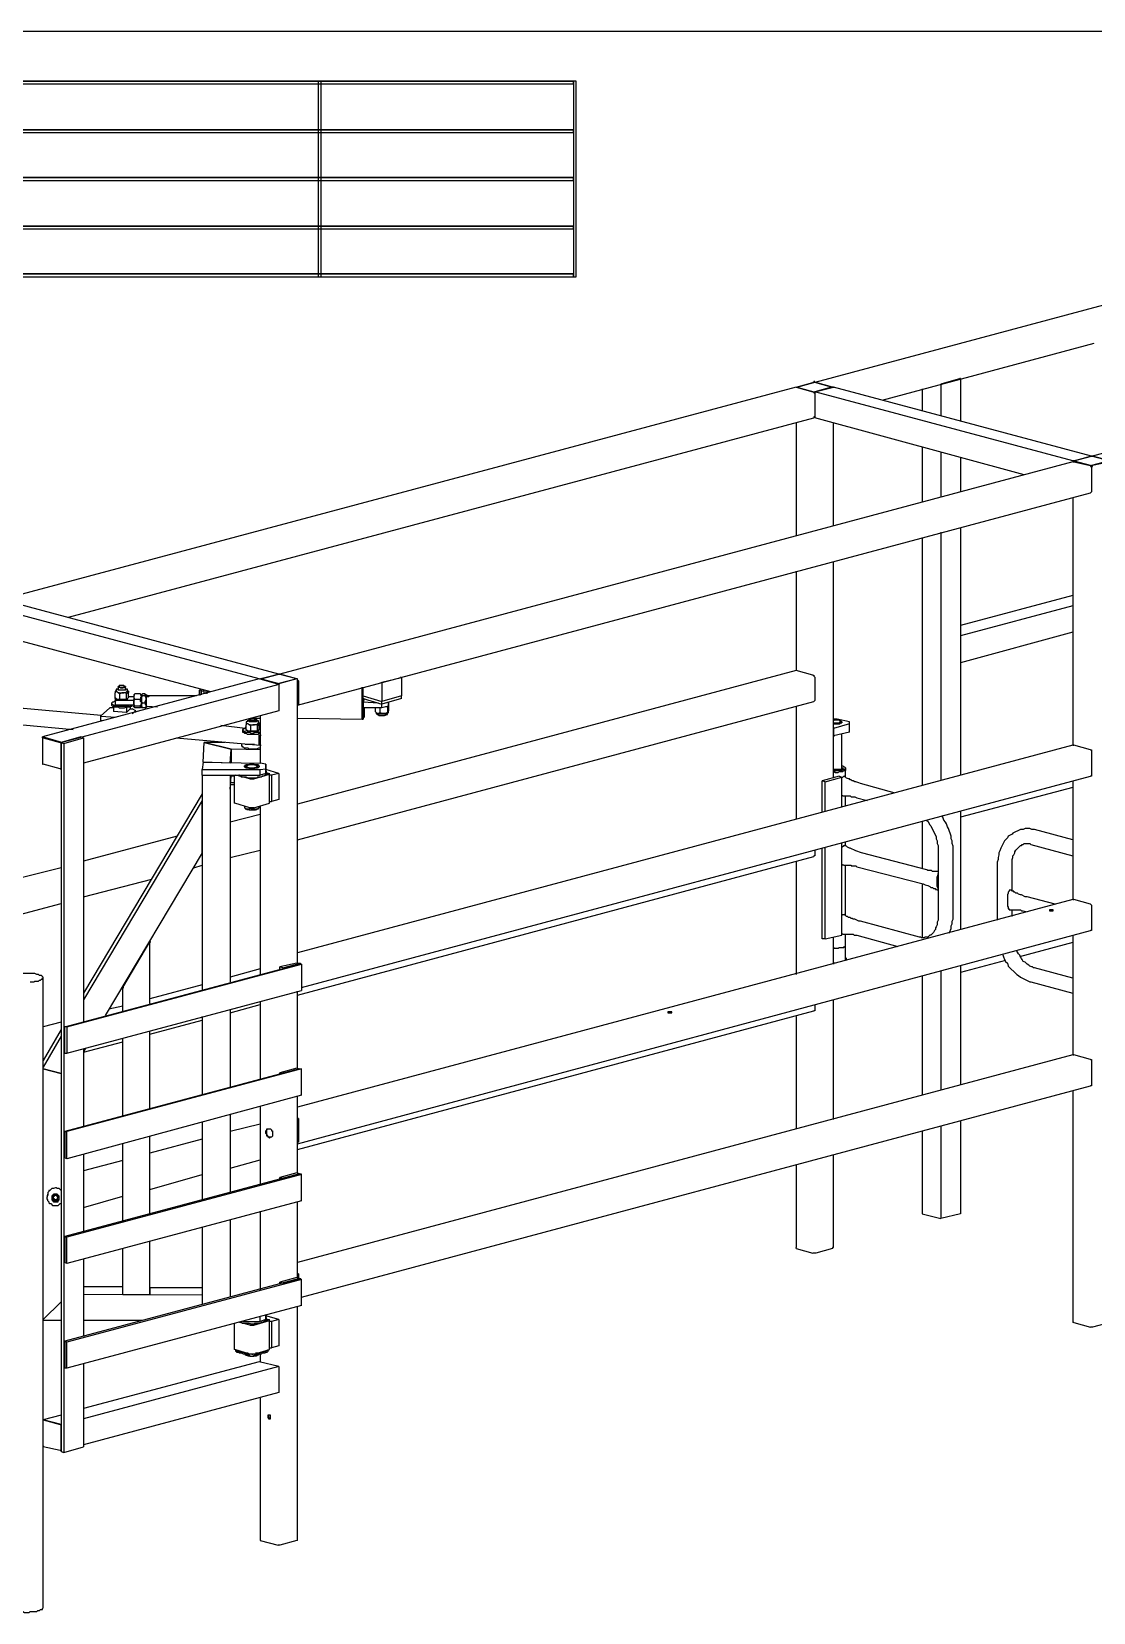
# Model space of a CAD drawing. Extents: x 41 to 1544, y 35 to 1189.
# Drawn here: x 959.2 to 1231.7, y 783.1 to 1188.7 of the extents above; entities that cross this region are included whole.
import ezdxf

# ---------------------------------------------------------------- set-up
doc = ezdxf.new("R2010")
doc.units = 0
doc.layers.add('2345-64C-02_Sort_layout', color=7, linetype='CONTINUOUS')

msp = doc.modelspace()

# ---------------------------------------------------------------- linework, layer by layer
at = {"layer": '2345-64C-02_Sort_layout', "color": 7}
for points in [[(1543.6801, 1188.72), (40.56, 1188.72)], [(807.12, 1175.28), (1098.24, 1175.28), (1098.24, 1176), (807.12, 1176), (807.12, 1175.28), (807.12, 1175.28)], [(807.12, 1162.8), (1098.24, 1162.8), (1098.24, 1163.52), (807.12, 1163.52), (807.12, 1162.8), (807.12, 1162.8)], [(807.12, 1150.5601), (1098.24, 1150.5601), (1098.24, 1151.2801), (807.12, 1151.2801), (807.12, 1150.5601), (807.12, 1150.5601)], [(1321.4399, 1141.92), (1160.16, 1098.72)], [(807.12, 1138.08), (1098.24, 1138.08), (1098.24, 1138.8), (807.12, 1138.8), (807.12, 1138.08), (807.12, 1138.08)], [(807.12, 1125.84), (1098.24, 1125.84), (1098.24, 1126.56), (807.12, 1126.56), (807.12, 1125.84), (807.12, 1125.84)], [(1231.2, 1079.76), (1352.88, 1112.4)], [(1177.4399, 1094.16), (1231.92, 1108.8)], [(1197.6, 1099.6801), (1192.5601, 1098.24)], [(1197.6, 1099.6801), (1197.36, 1099.6801)], [(1197.6, 1099.6801), (1197.6, 1088.88)], [(1155.36, 1097.52), (951.6, 1043.04)], [(1155.36, 1097.52), (1159.6801, 1098.72)], [(1155.36, 1097.52), (1155.6, 1097.52)], [(1159.6801, 1096.3199), (1155.36, 1097.52)], [(1155.36, 1097.52), (1159.6801, 1096.3199)], [(1155.6, 1097.52), (1159.92, 1098.72)], [(1155.6, 1097.52), (1159.92, 1096.3199), (1160.16, 1096.3199)], [(1160.4, 1098.72), (1160.16, 1098.72), (1160.16, 1098.96), (1159.9199, 1098.96), (1159.9199, 1098.72), (1159.6799, 1098.72)], [(1159.6801, 1096.3199), (1159.9199, 1096.3199), (1159.9199, 1096.08), (1160.16, 1096.08), (1160.16, 1095.84), (1160.16, 1089.84)], [(1159.6801, 1096.3199), (1160.4, 1096.3199)], [(1160.16, 1098.72), (1159.9199, 1098.72)], [(1164.48, 1097.52), (1164.72, 1097.52), (1164.48, 1097.52), (1160.16, 1098.72)], [(1164.48, 1097.52), (1160.16, 1096.3199)], [(1160.16, 1096.3199), (1164.96, 1097.52)], [(1226.4, 1078.5601), (1160.16, 1096.3199), (1160.16, 1089.6)], [(1164.72, 1097.52), (1160.4, 1098.72)], [(1164.72, 1097.52), (1160.4, 1098.72)], [(1164.72, 1097.52), (1164.96, 1097.52), (1164.72, 1097.52), (1160.4, 1096.3199)], [(1164.96, 1097.52), (1165.2, 1097.52)], [(1231.2, 1079.76), (1164.96, 1097.52)], [(1187.76, 1097.04), (1187.76, 1091.52)], [(1192.5601, 1098.24), (1192.5601, 1090.08)], [(1192.5601, 1098.24), (1192.8, 1098.24)], [(968.64, 1038.48), (1159.92, 1089.6)], [(1155.36, 1088.4), (1155.36, 1059.36)], [(1160.16, 1089.84), (1159.9199, 1089.84), (1159.9199, 1089.6)], [(1213.92, 1074.96), (1160.16, 1089.6)], [(1164.96, 1062), (1164.96, 1088.16)], [(1187.76, 1082.16), (1187.76, 1068)], [(1192.5601, 1080.72), (1192.5601, 1069.4399)], [(1197.6, 1079.52), (1197.6, 1070.64)], [(1226.4, 1078.5601), (1231.2, 1079.76), (1231.4399, 1079.76)], [(1226.64, 1078.5601), (1231.2, 1079.76)], [(1226.64, 1078.5601), (1230.96, 1079.76)], [(1231.4399, 1079.76), (1230.96, 1079.76)], [(1235.76, 1078.5601), (1231.2, 1079.76)], [(1231.2, 1079.76), (1231.4399, 1079.76)], [(1236.24, 1078.5601), (1231.2, 1079.76)], [(1236, 1078.5601), (1231.4399, 1079.76)], [(1226.4, 1078.3199), (1022.88, 1023.84)], [(1226.4, 1078.5601), (1226.4, 1078.3199)], [(1226.64, 1078.5601), (1226.4, 1078.5599), (1226.64, 1078.3199)], [(1226.4, 1078.5601), (1226.4, 1078.3199)], [(1226.4, 1078.3199), (1226.64, 1078.3199)], [(1226.64, 1078.5601), (1226.64, 1078.5599)], [(1226.64, 1078.5601), (1231.2, 1077.36)], [(1230.96, 1077.36), (1226.64, 1078.3199)], [(1226.64, 1078.3199), (1230.96, 1077.36)], [(1230.96, 1077.36), (1230.96, 1077.12), (1231.2, 1077.12), (1231.2, 1076.88), (1231.2, 1070.88)], [(1230.96, 1077.36), (1230.96, 1077.12), (1231.4399, 1077.12), (1231.4399, 1077.36)], [(1235.76, 1078.5601), (1231.2, 1077.36)], [(1236, 1078.3199), (1231.4399, 1077.36)], [(1231.2, 1070.88), (1231.2, 1070.64), (1230.96, 1070.4)], [(1027.4399, 1015.92), (1230.96, 1070.4)], [(1226.4, 1069.2), (1226.4, 1005.6)], [(1187.76, 1058.88), (1187.76, 995.28)], [(1192.5601, 1060.3199), (1192.5601, 996.72)], [(1197.6, 1061.52), (1197.6, 997.92)], [(1164.96, 997.2), (1164.96, 1052.64)], [(1155.36, 1050.24), (1155.36, 1024.8)], [(1226.4, 1044), (1197.6, 1036.3199)], [(1017.6, 1022.64), (951.36, 1040.4), (951.36, 1033.6801)], [(1022.64, 1023.84), (956.4, 1041.6)], [(1226.4, 1041.36), (1197.6, 1033.6801), (1197.6, 1026.72)], [(1226.4, 1034.64), (1197.6, 1026.72)], [(1005.12, 1019.28), (951.36, 1033.6801)], [(1017.6, 1022.64), (961.92, 1007.76)], [(1017.6, 1022.64), (1022.64, 1023.84), (1022.88, 1023.84)], [(1022.64, 1021.2), (1017.6, 1022.64)], [(1017.84, 1022.64), (1017.84, 1022.64), (1022.4, 1023.84)], [(1017.84, 1022.64), (1018.08, 1022.64)], [(1017.84, 1022.64), (1022.4, 1021.44)], [(1018.08, 1022.64), (1022.64, 1023.84)], [(1018.08, 1022.64), (1018.08, 1022.64), (1022.64, 1021.44), (1022.64, 1021.44)], [(1022.88, 1023.84), (1022.4, 1023.84)], [(1022.64, 1023.84), (1022.64, 1023.84)], [(1027.2, 1022.64), (1027.2, 1022.64), (1022.64, 1023.84)], [(1027.2, 1022.64), (1022.64, 1021.44)], [(1027.2, 1022.64), (1022.88, 1023.84)], [(1027.2, 1022.64), (1022.88, 1023.84)], [(1027.2, 1022.64), (1027.4399, 1022.64), (1027.2, 1022.64), (1022.88, 1021.44)], [(1155.36, 1024.8), (1027.4399, 990.48)], [(1027.4399, 949.68), (1027.4399, 1022.64)], [(1027.6801, 1022.16), (1027.4399, 1022.4), (1027.4399, 1022.64)], [(1027.6801, 1022.16), (1027.6801, 1016.16)], [(1054.08, 1022.88), (1049.04, 1021.68)], [(1054.08, 1022.88), (1053.84, 1023.12)], [(1054.08, 1022.88), (1054.08, 1018.32)], [(1159.6801, 1023.6), (1155.36, 1024.8)], [(1155.36, 1024.8), (1155.36, 1024.7999)], [(1159.6801, 1023.6), (1159.9199, 1023.6), (1159.9199, 1023.36), (1160.16, 1023.12), (1160.16, 1017.12)], [(1022.64, 1021.2), (966.96, 1006.32), (961.92, 1007.76)], [(1022.64, 1021.2), (1022.64, 1014.48), (972.48, 1001.04)], [(981.36, 1020.24), (981.36, 1020), (980.88, 1020), (980.88, 1019.52), (980.64, 1019.52)], [(981.12, 1019.28), (980.88, 1019.28), (980.64, 1019.52)], [(980.64, 1019.52), (980.64, 1019.28), (980.64, 1019.04)], [(981.12, 1019.28), (981.12, 1019.28), (980.88, 1019.28), (980.64, 1019.28), (980.64, 1019.04)], [(981.84, 1017.36), (981.6, 1017.36), (981.36, 1017.36), (981.12, 1017.36), (980.88, 1017.6), (980.64, 1017.6), (980.64, 1017.84), (980.64, 1019.04)], [(981.12, 1019.28), (981.36, 1019.04), (982.8, 1019.04)], [(981.84, 1018.8), (981.6, 1019.04), (981.36, 1019.04), (981.12, 1019.28)], [(982.56, 1020.96), (981.6, 1020.96), (981.6, 1020.72), (981.36, 1020.72), (981.6, 1020.48), (983.04, 1020.48), (983.28, 1020.72), (983.04, 1020.72), (982.8, 1020.96), (982.8, 1020.96), (982.56, 1020.96)], [(981.6, 1020.72), (981.36, 1020.72)], [(981.36, 1020.72), (981.36, 1020)], [(983.28, 1020.72), (983.28, 1020.48), (982.8, 1020.48), (982.56, 1020.24), (982.08, 1020.24), (981.84, 1020.48), (981.36, 1020.48), (981.36, 1020.72)], [(983.28, 1020), (983.28, 1019.7599), (981.36, 1019.7599), (981.36, 1020)], [(982.8, 1019.04), (982.32, 1019.04), (981.84, 1018.8)], [(983.52, 1017.6), (983.28, 1017.36), (982.8, 1017.36), (982.32, 1017.36), (981.84, 1017.36), (981.84, 1018.8)], [(983.76, 1019.28), (983.52, 1019.28), (983.28, 1019.04), (982.8, 1019.04)], [(983.52, 1018.8), (983.28, 1019.04), (982.8, 1019.04)], [(983.28, 1020.72), (983.04, 1020.72)], [(983.28, 1020), (983.28, 1020.72)], [(983.76, 1019.52), (983.7599, 1020), (983.28, 1020), (983.28, 1020.24)], [(983.52, 1018.8), (983.7599, 1019.04), (983.7599, 1019.28)], [(983.52, 1017.6), (983.52, 1018.8)], [(984, 1019.52), (984, 1019.52), (983.7599, 1019.52), (983.7599, 1019.28)], [(984, 1019.28), (983.76, 1019.52)], [(983.76, 1019.28), (984, 1019.52), (984, 1019.28)], [(983.76, 1017.6), (984, 1017.84), (984, 1018.08)], [(984, 1018.08), (984, 1019.28)], [(984, 1019.28), (984.24, 1019.28)], [(984, 1018.08), (985.44, 1018.08)], [(985.68, 1018.8), (985.44, 1018.56), (985.44, 1018.08)], [(985.68, 1018.8), (985.44, 1018.56), (985.44, 1018.08)], [(985.44, 1018.56), (985.68, 1018.56)], [(985.44, 1018.08), (985.44, 1017.84), (985.68, 1017.36)], [(985.44, 1018.08), (985.44, 1016.64)], [(987.12, 1018.8), (987.12, 1018.56), (987.36, 1018.08), (987.12, 1017.84), (987.12, 1017.36), (985.68, 1017.36)], [(987.12, 1018.8), (985.68, 1018.8)], [(987.12, 1018.8), (987.12, 1018.56), (987.36, 1018.56)], [(987.36, 1018.56), (987.6, 1018.8)], [(987.36, 1018.56), (987.6, 1018.56)], [(987.36, 1018.56), (987.6, 1018.56)], [(987.36, 1018.08), (987.36, 1018.32), (987.36, 1018.56)], [(987.6, 1018.32), (987.36, 1018.32), (987.36, 1018.56), (987.36, 1017.36)], [(987.36, 1017.36), (987.36, 1017.84), (987.6, 1018.32)], [(987.36, 1015.44), (987.36, 1016.64), (987.36, 1018.08)], [(988.32, 1018.8), (987.6, 1018.8)], [(988.32, 1018.32), (987.6, 1018.32)], [(988.56, 1018.56), (988.32, 1018.56), (988.32, 1018.8)], [(988.32, 1018.32), (988.56, 1018.32), (988.56, 1018.56)], [(988.56, 1017.36), (988.56, 1017.84), (988.32, 1018.32)], [(988.56, 1018.56), (988.8, 1018.56)], [(988.56, 1017.36), (988.56, 1018.56)], [(988.8, 1018.32), (988.56, 1018.32)], [(988.8, 1018.32), (988.8, 1018.08), (989.28, 1018.08), (989.28, 1018.32), (989.52, 1018.32), (988.8, 1018.32), (988.8, 1018.08), (988.56, 1018.08), (988.56, 1015.68), (988.8, 1015.68)], [(1001.52, 1018.32), (988.8, 1018.32)], [(1002.72, 1019.76), (1002.24, 1019.76)], [(1002.24, 1018.56), (1002.24, 1019.7599)], [(1002.24, 1018.56), (1002.48, 1018.56)], [(1002.72, 1018.56), (1002.72, 1019.7599), (1002.72, 1019.52)], [(1003.44, 1019.52), (1002.72, 1019.52)], [(1002.72, 1019.52), (1002.72, 1018.8)], [(1002.72, 1018.8), (1002.96, 1018.8)], [(1002.72, 1018.8), (1002.72, 1018.56)], [(1003.44, 1018.8), (1003.44, 1019.7599)], [(1003.92, 1019.52), (1003.92, 1018.8)], [(1004.16, 1019.04), (1004.4, 1019.04), (1004.4, 1019.28), (1004.4, 1019.52)], [(1022.4, 1021.44), (1022.88, 1021.44)], [(1044, 1012.32), (1044, 1020.24), (1044, 1020.48), (1044, 1020.48)], [(1044, 1012.32), (1044, 1020.24), (1044, 1020.48), (1044, 1020.48)], [(1044.48, 1015.2), (1044.48, 1012.8), (1044.24, 1012.56), (1044.24, 1012.32), (1044.24, 1015.68), (1044.24, 1015.92), (1044.24, 1020.48)], [(1044.24, 1018.32), (1049.04, 1016.88)], [(1044.24, 1017.6), (1044.24, 1018.32)], [(1044.24, 1018.32), (1049.04, 1016.88)], [(1048.8, 1021.68), (1049.04, 1021.68)], [(1049.04, 1021.68), (1049.04, 1016.88)], [(1054.08, 1018.32), (1049.04, 1016.88)], [(1054.08, 1018.32), (1049.04, 1016.88)], [(1054.08, 1017.6), (1054.08, 1018.32)], [(977.04, 1013.28), (936.96, 1016.88)], [(976.8, 1013.04), (979.2, 1015.2)], [(980.16, 1015.2), (979.2, 1015.2)], [(980.64, 1016.88), (980.4, 1016.88), (980.16, 1016.64), (979.92, 1016.64), (979.68, 1016.4), (979.68, 1016.16), (979.92, 1016.16), (980.16, 1015.92), (980.4, 1015.92)], [(979.68, 1016.4), (979.68, 1015.92)], [(979.68, 1015.92), (979.92, 1015.68), (980.16, 1015.68), (980.16, 1015.44), (980.4, 1015.44)], [(980.16, 1015.68), (980.16, 1014.24)], [(983.52, 1014), (980.16, 1014.24)], [(980.4, 1015.44), (981.36, 1015.44), (981.6, 1015.2), (983.04, 1015.2), (983.52, 1015.44), (984.24, 1015.44), (984.48, 1015.68), (984.96, 1015.68), (984.96, 1015.92)], [(980.4, 1015.92), (980.64, 1015.68), (984, 1015.68), (984.24, 1015.92)], [(980.64, 1017.84), (980.88, 1017.6)], [(980.64, 1017.84), (980.64, 1017.36)], [(980.64, 1017.36), (980.64, 1015.92)], [(980.64, 1017.36), (980.64, 1017.12), (980.88, 1017.12)], [(980.88, 1015.92), (980.64, 1015.92)], [(980.88, 1017.6), (980.88, 1017.36), (981.12, 1017.36)], [(985.44, 1017.12), (980.88, 1017.12)], [(985.44, 1015.92), (980.88, 1015.92)], [(981.12, 1017.36), (982.8, 1017.36)], [(982.8, 1017.36), (983.7599, 1017.36), (983.7599, 1017.6)], [(983.52, 1017.6), (983.7599, 1017.6)], [(983.52, 1015.44), (983.52, 1014)], [(983.52, 1014), (984.48, 1014.96)], [(984.48, 1015.68), (984.48, 1014.96)], [(984.48, 1014.96), (984.96, 1014.96)], [(985.92, 1014.48), (984.96, 1014.96)], [(984.96, 1013.76), (985.92, 1014.48)], [(985.44, 1017.12), (985.44, 1017.36)], [(985.44, 1016.64), (985.44, 1016.64), (985.44, 1016.88), (985.44, 1017.12), (985.68, 1017.36)], [(985.44, 1015.92), (985.44, 1017.12)], [(987.12, 1015.68), (985.68, 1015.68), (985.44, 1015.92), (985.44, 1016.16), (985.44, 1016.64)], [(985.44, 1016.64), (985.44, 1015.44)], [(985.44, 1015.92), (985.68, 1015.92)], [(985.44, 1015.44), (985.44, 1015.68), (985.68, 1015.68)], [(985.44, 1015.44), (985.68, 1015.44)], [(987.12, 1015.2), (985.68, 1015.2), (985.44, 1015.44)], [(985.92, 1014), (985.92, 1014.48)], [(987.36, 1016.64), (987.36, 1016.64), (987.12, 1016.88), (987.12, 1017.12), (987.12, 1017.36)], [(987.12, 1015.68), (987.12, 1015.92), (987.36, 1016.16), (987.36, 1016.64)], [(987.36, 1015.44), (987.12, 1015.68)], [(987.12, 1015.2), (987.12, 1015.44), (987.36, 1015.44)], [(988.32, 1016.4), (987.6, 1016.4), (987.36, 1016.88), (987.36, 1017.36)], [(987.36, 1017.36), (987.36, 1015.92)], [(987.6, 1016.4), (987.36, 1016.16), (987.36, 1015.92)], [(987.36, 1015.92), (987.36, 1015.44), (987.6, 1015.2)], [(987.6, 1015.2), (987.36, 1015.2), (987.36, 1015.44), (987.36, 1015.92)], [(987.36, 1015.44), (987.6, 1015.44)], [(987.36, 1015.44), (987.6, 1015.44)], [(988.56, 1015.92), (988.56, 1015.44), (988.32, 1015.2), (987.6, 1015.2)], [(988.32, 1016.4), (988.32, 1016.88), (988.56, 1017.36)], [(988.32, 1016.4), (988.32, 1016.16), (988.56, 1015.92)], [(988.32, 1015.2), (988.56, 1015.2), (988.56, 1015.44)], [(988.56, 1015.92), (988.56, 1017.36)], [(988.56, 1015.68), (988.56, 1015.44), (988.56, 1015.92)], [(988.56, 1015.68), (988.8, 1015.68)], [(988.56, 1015.44), (988.8, 1015.44)], [(988.8, 1015.68), (991.44, 1015.44)], [(1027.4399, 981.36), (1159.92, 1016.88)], [(1027.4399, 1015.92), (1027.4399, 1016.16), (1027.6799, 1016.16)], [(1044.24, 1017.6), (1049.04, 1016.16)], [(1044.48, 1017.6), (1044.24, 1016.64), (1044.24, 1015.2)], [(1048.08, 1016.4), (1044.24, 1016.64)], [(1049.04, 1015.2), (1044.24, 1015.2)], [(1047.36, 1015.2), (1047.36, 1014.24)], [(1047.36, 1014.24), (1047.6, 1014)], [(1048.08, 1013.76), (1047.84, 1013.7599), (1047.6, 1014), (1047.36, 1014.24)], [(1047.6, 1014), (1047.6, 1013.7599), (1047.84, 1013.52), (1048.08, 1013.52), (1048.3199, 1013.28), (1049.76, 1013.28), (1050, 1013.52), (1050.48, 1013.52), (1050.48, 1013.7599), (1050.72, 1014), (1050.72, 1014.24)], [(1047.6, 1014), (1047.84, 1013.7599), (1048.08, 1013.7599), (1049.52, 1013.7599)], [(1048.5601, 1014), (1048.3199, 1013.7599), (1048.08, 1013.7599)], [(1049.52, 1013.76), (1049.0399, 1013.7599), (1048.5599, 1014)], [(1048.5601, 1015.2), (1048.5601, 1014)], [(1054.08, 1017.6), (1049.04, 1016.16), (1049.04, 1016.88)], [(1050.72, 1016.64), (1050.72, 1015.68), (1049.04, 1015.2), (1049.04, 1016.16)], [(1050.48, 1015.44), (1050.48, 1014), (1050, 1013.7599), (1049.52, 1013.7599)], [(1049.52, 1013.76), (1050.24, 1013.7599), (1050.48, 1014)], [(1050.48, 1015.44), (1050, 1015.44)], [(1050.48, 1015.44), (1050.72, 1015.44)], [(1050.48, 1014), (1050.72, 1014.24), (1050.72, 1014.48)], [(1050.72, 1016.16), (1050.72, 1016.64)], [(1050.72, 1015.68), (1050.72, 1016.16)], [(1050.72, 1015.92), (1050.96, 1015.92)], [(1050.72, 1015.92), (1050.72, 1014.48)], [(1050.72, 1015.92), (1050.96, 1015.92)], [(1155.36, 1015.68), (1155.36, 986.64)], [(1160.16, 1017.12), (1159.9199, 1016.88)], [(930.96, 1013.28), (969.84, 1009.68)], [(976.8, 1013.04), (976.8, 1011.84)], [(976.8, 1013.04), (980.88, 1012.8)], [(977.28, 1011.84), (976.8, 1011.84)], [(1014, 1009.92), (1007.76, 1010.64)], [(1014.24, 1010.16), (1014, 1010.16), (1014, 1009.92), (1013.52, 1009.92), (1013.52, 1009.68), (1013.28, 1009.68), (1013.28, 1009.44), (1013.52, 1009.44), (1013.52, 1009.2), (1013.7599, 1009.2), (1014, 1008.96)], [(1014.96, 1012.08), (1014.72, 1011.84), (1014.48, 1011.84), (1014.48, 1011.6), (1014.24, 1011.6), (1014.24, 1011.36)], [(1014.72, 1011.12), (1014.48, 1011.12), (1014.24, 1011.36)], [(1014.24, 1011.36), (1014.24, 1010.88)], [(1014.72, 1011.12), (1014.48, 1011.12), (1014.24, 1011.12), (1014.24, 1010.88)], [(1015.44, 1009.2), (1015.2, 1009.2), (1014.96, 1009.2), (1014.72, 1009.2), (1014.72, 1009.2), (1014.48, 1009.44), (1014.24, 1009.44), (1014.24, 1009.68), (1014.24, 1010.88)], [(1014.72, 1011.12), (1014.96, 1010.88), (1016.4, 1010.88)], [(1015.44, 1010.64), (1015.2, 1010.88), (1014.96, 1010.88), (1014.72, 1011.12)], [(1015.2, 1012.32), (1014.96, 1012.32)], [(1014.96, 1012.08), (1015.44, 1012.08), (1015.68, 1011.84), (1016.16, 1011.84), (1016.4, 1012.08), (1016.88, 1012.08), (1016.88, 1012.32), (1015.2, 1012.32), (1015.2, 1012.32), (1014.96, 1012.32), (1014.96, 1012.08), (1014.96, 1012.08), (1014.96, 1012.32)], [(1016.88, 1012.32), (1016.88, 1011.84), (1014.96, 1011.84), (1014.96, 1012.08)], [(1014.96, 1012.08), (1014.96, 1011.84)], [(1016.88, 1011.84), (1016.88, 1011.6), (1014.96, 1011.6), (1014.96, 1011.84)], [(1015.44, 1012.56), (1017.84, 1012.56)], [(1016.4, 1010.88), (1015.92, 1010.88), (1015.44, 1010.64)], [(1017.12, 1009.44), (1016.88, 1009.2), (1016.4, 1009.2), (1015.92, 1009.2), (1015.44, 1009.2), (1015.44, 1010.64)], [(1017.36, 1011.12), (1017.12, 1011.12), (1016.88, 1010.88), (1016.4, 1010.88)], [(1017.12, 1010.64), (1016.88, 1010.88), (1016.4, 1010.88)], [(1016.88, 1012.32), (1016.64, 1012.32)], [(1016.88, 1011.84), (1016.88, 1012.08)], [(1017.36, 1011.36), (1017.36, 1011.84), (1017.12, 1011.84), (1016.88, 1012.08)], [(1017.12, 1010.64), (1017.36, 1010.88), (1017.36, 1011.12)], [(1017.12, 1009.44), (1017.12, 1010.64)], [(1017.6, 1011.12), (1017.36, 1011.36)], [(1017.6, 1011.36), (1017.36, 1011.36), (1017.36, 1011.12)], [(1017.36, 1011.12), (1017.6, 1011.36), (1017.6, 1011.12)], [(1017.6, 1011.12), (1017.6, 1011.36)], [(1017.6, 1009.92), (1017.6, 1011.12)], [(1017.84, 1009.92), (1017.6, 1010.16)], [(1017.84, 1013.28), (1017.84, 1001.04)], [(1027.4399, 1012.56), (1044, 1012.32)], [(1044, 1012.32), (1044.24, 1012.32)], [(1049.76, 1013.28), (1048.3199, 1013.28)], [(1050, 1013.52), (1050, 1013.28), (1049.76, 1013.28)], [(1165.92, 1012.32), (1164.96, 1012.32)], [(1166.64, 1011.36), (1166.64, 1011.6), (1166.88, 1011.6), (1166.88, 1011.84), (1166.64, 1011.84), (1166.4, 1012.08), (1165.2, 1012.08), (1164.96, 1011.84)], [(1164.96, 1011.12), (1166.64, 1011.12), (1166.88, 1011.36), (1167.12, 1011.36), (1167.12, 1011.6), (1166.88, 1011.84)], [(1164.96, 1011.36), (1166.64, 1011.36), (1166.64, 1011.12), (1164.96, 1011.12), (1164.96, 1011.36)], [(1169.04, 1011.12), (1164.96, 1009.92)], [(1164.96, 1010.16), (1164.96, 1009.92)], [(1169.04, 1011.6), (1165.92, 1012.32)], [(1167.12, 1011.6), (1167.12, 1011.36), (1166.64, 1011.36)], [(1167.12, 1011.6), (1166.88, 1011.84)], [(1167.12, 1011.36), (1167.12, 1011.6)], [(1169.04, 1011.12), (1169.04, 1011.6)], [(1169.04, 1008.96), (1169.04, 1011.12)], [(961.92, 1007.52), (961.92, 1007.76)], [(962.16, 1007.52), (961.92, 1007.52)], [(962.16, 1007.52), (961.92, 1007.52), (961.92, 1007.28)], [(961.92, 1007.28), (961.92, 1001.28)], [(962.16, 1007.52), (966.48, 1006.32)], [(962.16, 1007.52), (966.72, 1006.32)], [(962.16, 1007.52), (962.16, 1007.52)], [(966.72, 1006.08), (966.72, 1006.32), (966.48, 1006.32)], [(971.76, 1007.76), (966.72, 1006.32)], [(966.72, 1006.32), (966.72, 824.4)], [(966.72, 1006.32), (967.44, 1006.08)], [(966.72, 999.84), (966.72, 1006.08)], [(967.44, 1006.08), (972.48, 1007.52), (972.48, 934.8)], [(967.44, 1006.08), (967.44, 824.16)], [(972.48, 1007.52), (971.76, 1007.76)], [(996.24, 1007.52), (1017.84, 1005.6)], [(1003.2, 1001.28), (1003.44, 1006.32), (1010.4, 1004.64)], [(1008.72, 1006.32), (1003.44, 1006.32)], [(1017.84, 1004.4), (1010.4, 1004.64), (1003.44, 1006.32)], [(1013.04, 1006.08), (1013.04, 1005.36)], [(1013.28, 1009.44), (1013.28, 1009.2)], [(1013.28, 1009.2), (1013.28, 1008.96), (1013.52, 1008.96), (1013.7599, 1008.72), (1014, 1008.72)], [(1014, 1008.96), (1015.2, 1008.96), (1015.44, 1008.72), (1016.16, 1008.72), (1016.4, 1008.96), (1017.84, 1008.96)], [(1014, 1008.72), (1014.24, 1008.72), (1014.48, 1008.48), (1017.36, 1008.48), (1017.6, 1008.72), (1017.84, 1008.72)], [(1014.24, 1009.68), (1014.48, 1009.44)], [(1014.48, 1009.44), (1014.48, 1009.2), (1014.72, 1009.2)], [(1014.72, 1009.2), (1016.4, 1009.2)], [(1016.4, 1009.2), (1017.36, 1009.2), (1017.36, 1009.44)], [(1017.12, 1009.44), (1017.36, 1009.44)], [(1017.36, 1009.44), (1017.6, 1009.68), (1017.6, 1009.92)], [(1017.6, 1008), (1017.6, 1008.24), (1017.84, 1008.24)], [(1017.6, 1005.84), (1017.6, 1008)], [(1017.6, 1005.84), (1017.6, 1008)], [(1017.84, 1008.24), (1018.08, 1008.24)], [(1017.84, 1008.24), (1018.08, 1008.24)], [(1164.96, 1009.92), (1164.96, 1008), (1165.2, 1008)], [(1169.04, 1008.96), (1164.96, 1008)], [(1167.12, 999.6), (1167.12, 1008.48)], [(1010.16, 1001.04), (1010.4, 1004.64), (1010.4, 1001.04)], [(1010.4, 1001.04), (1010.4, 1004.64)], [(1014.96, 1004.64), (1014.72, 1004.88), (1013.7599, 1004.88), (1013.52, 1005.12), (1013.28, 1005.12), (1013.28, 1005.36), (1013.04, 1005.36)], [(1014.96, 1005.84), (1014.72, 1005.84), (1014.48, 1005.84), (1014.24, 1005.84), (1014, 1005.84)], [(1016.4, 1005.84), (1015.92, 1005.84), (1015.68, 1005.84), (1015.44, 1005.84), (1014.96, 1005.84)], [(1017.84, 1004.88), (1017.36, 1004.88), (1016.88, 1004.64), (1014.96, 1004.64)], [(1017.84, 1005.6), (1017.6, 1005.6), (1017.6, 1005.84)], [(1017.84, 1005.6), (1018.08, 1005.6)], [(1226.4, 1005.6), (1027.4399, 952.32)], [(1226.4, 1005.6), (1226.64, 1005.6)], [(1230.96, 1004.4), (1226.64, 1005.6)], [(1230.96, 1004.4), (1231.2, 1004.4), (1231.2, 1004.16), (1231.2, 997.92)], [(961.92, 1001.28), (961.92, 1000.8), (962.16, 1000.8)], [(966.48, 999.6), (962.16, 1000.8)], [(966.48, 999.6), (966.72, 999.6), (966.72, 999.84)], [(966.72, 999.6), (966.96, 999.6)], [(966.72, 999.6), (966.96, 999.6)], [(1003.2, 1001.28), (1002.96, 999.36)], [(1002.96, 999.36), (1017.84, 999.36)], [(1002.96, 997.92), (1002.96, 999.36)], [(1002.96, 997.92), (1017.84, 997.92)], [(1002.96, 997.92), (1002.96, 942.96)], [(1002.96, 997.92), (1010.16, 997.92), (1010.16, 944.88)], [(1003.2, 1001.28), (1017.84, 1001.04)], [(1010.16, 1001.04), (1003.2, 1001.28)], [(1010.16, 997.92), (1010.16, 944.88)], [(1010.16, 997.92), (1010.16, 994.32)], [(1010.4, 997.92), (1010.4, 997.68)], [(1011.12, 997.68), (1010.4, 997.68), (1010.4, 997.92)], [(1011.12, 997.92), (1011.12, 990.72)], [(1015.2, 996.96), (1011.6, 997.92)], [(1019.28, 998.16), (1018.8, 997.68), (1018.32, 997.68), (1018.08, 997.44), (1017.12, 997.44), (1016.88, 997.2), (1014.72, 997.2), (1014.24, 997.44), (1013.04, 997.44), (1012.8, 997.68), (1012.56, 997.68), (1012.56, 997.92), (1012.32, 997.92), (1012.32, 997.92)], [(1015.68, 1000.8), (1016.16, 1000.8), (1016.4, 1000.56), (1017.36, 1000.56), (1017.36, 1000.32), (1017.6, 1000.32), (1017.6, 1000.08), (1017.36, 1000.08), (1017.36, 999.84), (1016.4, 999.84), (1016.16, 999.6), (1015.2, 999.6), (1014.96, 999.84), (1014.48, 999.84), (1014.24, 999.84), (1014, 999.84), (1014, 1000.08), (1013.7599, 1000.08), (1013.7599, 1000.32), (1014, 1000.32), (1014, 1000.56), (1014.96, 1000.56), (1015.2, 1000.8), (1015.68, 1000.8)], [(1013.76, 1000.32), (1013.7599, 1000.08), (1014, 1000.08), (1014.24, 999.84), (1015.2, 999.84), (1015.44, 999.6), (1015.68, 999.6), (1015.92, 999.84), (1017.12, 999.84), (1017.36, 1000.08), (1017.6, 1000.08), (1017.6, 1000.32), (1017.36, 1000.32), (1017.36, 1000.56), (1016.88, 1000.56), (1016.88, 1000.56), (1016.4, 1000.56), (1016.16, 1000.8), (1015.2, 1000.8), (1014.96, 1000.56), (1014.24, 1000.56), (1014, 1000.32), (1013.7599, 1000.32)], [(1013.76, 1000.32), (1013.76, 1000.08)], [(1014.24, 1000.32), (1014.24, 1000.08), (1014.48, 1000.08), (1014.72, 999.84), (1016.64, 999.84), (1016.88, 1000.08), (1017.12, 1000.08), (1017.12, 1000.32), (1016.88, 1000.32), (1016.88, 1000.56), (1016.16, 1000.56), (1015.92, 1000.56), (1014.48, 1000.56), (1014.48, 1000.32), (1014.24, 1000.32)], [(1016.16, 996.96), (1020.24, 998.16)], [(1017.6, 1000.08), (1017.6, 1000.32)], [(1019.28, 1000.8), (1017.84, 1001.04)], [(1017.84, 999.36), (1019.28, 999.6)], [(1019.28, 999.6), (1019.28, 998.4), (1017.84, 997.92)], [(1017.84, 997.92), (1017.84, 999.36)], [(1019.04, 997.92), (1019.76, 998.16), (1019.7599, 998.16)], [(1019.28, 1000.8), (1019.28, 999.6)], [(1019.28, 999.36), (1019.28, 1000.8)], [(1022.64, 998.4), (1019.28, 999.36)], [(1019.28, 998.4), (1019.28, 999.36)], [(1019.28, 998.16), (1019.28, 998.88)], [(1019.28, 998.88), (1019.52, 998.88)], [(1019.28, 998.64), (1020.24, 998.4)], [(1019.28, 998.4), (1019.76, 998.16)], [(1020.24, 998.16), (1020.24, 998.4)], [(1020.24, 990.72), (1020.24, 998.16)], [(1020.72, 997.92), (1020.24, 997.92)], [(1022.64, 998.4), (1020.72, 997.92)], [(1022.64, 998.4), (1022.64, 991.68), (1020.72, 991.2)], [(1020.72, 997.92), (1020.72, 991.2)], [(1167.12, 1000.32), (1167.36, 1000.32), (1167.6, 1000.08), (1167.84, 1000.08), (1168.08, 999.84), (1168.08, 999.36), (1167.36, 999.36), (1167.12, 999.12), (1164.96, 999.12)], [(1167.12, 999.84), (1167.36, 999.84), (1167.36, 999.6), (1167.12, 999.6), (1167.12, 999.36), (1164.96, 999.36)], [(1164.96, 998.88), (1165.2, 998.88), (1165.4399, 998.64), (1166.16, 998.64), (1166.4, 998.88), (1167.36, 998.88), (1167.6, 999.12), (1168.08, 999.12), (1168.08, 999.36)], [(1168.08, 999.36), (1168.08, 999.12), (1167.6, 999.12), (1167.36, 998.88), (1166.4, 998.88), (1166.16, 998.64), (1165.4399, 998.64), (1165.2, 998.88), (1164.96, 998.88)], [(1168.08, 999.36), (1168.08, 999.84)], [(1168.08, 997.44), (1168.08, 999.36)], [(1231.2, 997.92), (1231.2, 997.68), (1230.96, 997.68)], [(1010.16, 994.32), (1010.4, 997.68)], [(1010.88, 996), (1010.16, 996)], [(1010.16, 995.52), (1010.88, 995.52)], [(1011.12, 996), (1010.88, 996)], [(1010.88, 995.52), (1011.12, 995.52)], [(1015.68, 997.2), (1014.96, 997.2)], [(1015.2, 996.96), (1016.16, 996.96)], [(1015.68, 997.2), (1015.68, 996.96), (1015.92, 997.2), (1016.64, 997.2)], [(1028.4, 943.44), (1230.96, 997.68)], [(1166.4, 997.68), (1162.08, 996.48)], [(1162.8, 996.24), (1162.08, 996.48)], [(1162.08, 988.32), (1162.08, 996.48)], [(1162.8, 996.24), (1167.12, 997.44)], [(1162.8, 988.56), (1162.8, 996.24)], [(1166.4, 997.68), (1167.12, 997.44)], [(1167.12, 997.44), (1167.36, 997.44), (1167.6, 997.68)], [(1167.12, 989.76), (1167.12, 997.44)], [(1171.92, 995.76), (1171.4399, 996), (1170.72, 996.24), (1170.48, 996.24), (1170, 996.48), (1169.76, 996.48), (1169.52, 996.72), (1169.28, 996.72), (1169.0399, 996.96), (1168.7999, 996.96), (1168.3199, 997.2), (1168.08, 997.44), (1167.6, 997.68)], [(1180.8, 993.36), (1171.92, 995.76)], [(1226.4, 994.8), (1197.6, 987.12)], [(1226.4, 996.48), (1226.4, 966)], [(1002.96, 993.12), (972.48, 942)], [(1002.96, 991.44), (972.48, 940.32)], [(1002.96, 978), (1002.96, 991.44)], [(1015.2, 989.52), (1011.36, 990.72), (1011.12, 990.72)], [(1013.76, 990), (1013.76, 989.52)], [(1016.16, 989.52), (1020.24, 990.72)], [(1017.6, 989.52), (1017.6, 990)], [(1017.84, 990), (1017.84, 946.8)], [(1020.24, 991.2), (1020.72, 991.2)], [(1167.36, 992.64), (1167.36, 992.64), (1167.12, 992.64)], [(1167.36, 992.64), (1169.28, 992.64), (1169.52, 992.4), (1170.48, 992.4), (1170.96, 992.16)], [(1168.08, 990), (1168.08, 992.64)], [(1170.96, 992.16), (1173.6, 991.44)], [(1017.84, 987.84), (1010.16, 985.92)], [(1013.76, 989.52), (1014, 989.52), (1014, 989.28), (1014.72, 989.28), (1014.96, 989.04), (1015.2, 989.04)], [(1014, 989.52), (1014, 989.28)], [(1015.2, 989.04), (1014.48, 989.04), (1014.24, 989.28), (1014, 989.28)], [(1015.2, 989.52), (1014.96, 989.28), (1014.96, 989.04), (1016.16, 989.04), (1016.4, 989.28), (1016.16, 989.52)], [(1016.16, 989.52), (1015.2, 989.52)], [(1015.92, 989.52), (1016.16, 989.52), (1015.92, 989.52), (1015.92, 989.28), (1015.44, 989.28), (1015.44, 989.52), (1015.2, 989.52), (1015.44, 989.52)], [(1015.68, 989.52), (1015.92, 989.52)], [(1015.68, 989.52), (1015.68, 989.28)], [(1015.68, 989.52), (1015.92, 989.52)], [(1015.68, 989.28), (1015.68, 989.28), (1015.68, 989.52), (1015.92, 989.52)], [(1017.36, 989.28), (1017.12, 989.28), (1016.88, 989.04), (1015.92, 989.04)], [(1016.16, 989.04), (1016.64, 989.04), (1016.64, 989.28), (1017.36, 989.28), (1017.36, 989.52), (1017.6, 989.52)], [(1017.36, 989.28), (1017.36, 989.52)], [(1187.76, 986.16), (1187.76, 973.92)], [(1188.72, 986.4), (1189.2, 986.16), (1189.6799, 985.2), (1189.9199, 984.96), (1191.36, 982.08), (1191.36, 981.6), (1191.6, 981.12), (1191.6, 980.4), (1191.84, 979.92), (1191.84, 978.24)], [(1195.6801, 978.24), (1195.6799, 979.68), (1195.4399, 980.4), (1195.4399, 981.12), (1195.2, 981.6), (1195.2, 982.32), (1194.96, 983.04), (1194.72, 983.52), (1194.48, 984.24), (1194.24, 984.72), (1194, 985.44), (1193.76, 985.92), (1193.28, 986.4), (1193.0399, 987.12), (1192.7999, 987.6)], [(1197.6, 988.8), (1197.6, 987.12)], [(1197.6, 988.8), (1197.6, 958.32)], [(996.48, 982.32), (972.48, 975.84)], [(1212.96, 984), (1211.0399, 983.04), (1210.7999, 982.8), (1209.84, 982.32), (1209.6, 981.84), (1208.88, 981.12), (1207.9199, 979.2), (1207.6799, 978.48), (1207.4399, 978), (1207.4399, 977.52), (1207.2, 976.8), (1207.2, 976.32), (1206.96, 975.6), (1206.96, 974.16)], [(1216.5601, 984), (1215.84, 984), (1215.36, 984.24), (1214.1599, 984.24), (1213.6799, 984), (1212.96, 984)], [(1226.4, 981.36), (1216.5601, 984)], [(1002.96, 978), (978, 936.24)], [(1010.16, 976.8), (1017.84, 978.72)], [(1160.16, 978.72), (1160.16, 977.28), (1159.9199, 977.28), (1159.9199, 977.04)], [(1162.8, 955.92), (1162.08, 955.92), (1162.08, 979.2)], [(1162.8, 955.92), (1162.8, 979.44)], [(1167.12, 956.88), (1167.12, 980.64)], [(1167.12, 979.44), (1167.6, 979.92), (1167.84, 979.92)], [(1172.16, 978), (1170.72, 978.48), (1169.28, 979.2), (1169.0399, 979.2), (1168.5599, 979.44), (1168.3199, 979.68), (1167.84, 979.92)], [(1168.08, 979.68), (1168.08, 980.88)], [(1188.96, 973.68), (1172.16, 978)], [(1191.84, 978.24), (1191.84, 962.4)], [(1195.6801, 962.4), (1195.6801, 978.24)], [(1210.8, 974.16), (1210.7999, 976.32), (1211.0399, 976.8), (1211.0399, 977.28), (1211.28, 977.52), (1211.52, 978), (1211.52, 978.24), (1211.76, 978.72), (1212.96, 979.92), (1213.2, 979.92), (1213.4399, 980.16), (1213.6799, 980.16), (1213.9199, 980.4)], [(1213.92, 980.4), (1215.36, 980.4), (1215.6, 980.16)], [(1215.6, 980.16), (1226.4, 977.28)], [(966.72, 974.16), (956.16, 971.52)], [(1000.8, 974.16), (1002.96, 974.88)], [(1027.4399, 941.52), (1159.92, 977.04)], [(1155.36, 975.84), (1155.36, 946.8)], [(1167.6, 974.88), (1167.36, 974.88), (1167.12, 975.12)], [(1167.6, 974.88), (1169.52, 974.88), (1169.52, 974.64), (1170.72, 974.64), (1170.96, 974.4)], [(1168.08, 961.92), (1168.08, 974.88)], [(1170.96, 974.4), (1188, 970.08)], [(1191.84, 973.2), (1190.4, 973.2), (1190.16, 973.44), (1189.2, 973.44), (1188.96, 973.68)], [(1206.96, 974.16), (1206.96, 960.72)], [(1210.8, 968.4), (1210.8, 974.16)], [(972.48, 966.72), (990, 971.28)], [(1187.76, 970.08), (1187.76, 956.16)], [(1188, 970.08), (1188.48, 969.84), (1189.2, 969.6), (1189.6799, 969.36), (1189.9199, 969.12), (1190.4, 969.12), (1190.64, 968.88), (1191.12, 968.88), (1191.12, 968.64), (1191.36, 968.64), (1191.84, 968.4)], [(1191.84, 968.4), (1191.84, 968.88), (1191.6, 969.36), (1191.6, 971.7599), (1191.84, 972.48), (1191.84, 972.72)], [(1191.84, 970.32), (1191.84, 970.56), (1191.84, 970.8), (1191.84, 971.04)], [(1226.4, 966), (1027.4399, 912.72)], [(1210.5601, 968.4), (1210.08, 968.4), (1210.08, 968.16), (1209.84, 967.92), (1209.84, 967.68), (1209.6, 967.2), (1209.6, 964.32), (1209.84, 964.08), (1209.84, 963.6), (1210.08, 963.6), (1210.08, 963.36), (1210.3199, 963.36)], [(1214.64, 966.72), (1214.1599, 966.72), (1213.2, 967.2), (1212.96, 967.2), (1212.48, 967.44), (1212.24, 967.68), (1211.76, 967.68), (1211.52, 967.92), (1211.28, 967.92), (1211.28, 968.16), (1210.7999, 968.16), (1210.5599, 968.4)], [(1221.84, 964.8), (1214.64, 966.72)], [(1226.4, 966), (1226.64, 966)], [(1230.96, 964.8), (1226.64, 966)], [(956.16, 962.16), (966.72, 965.04)], [(1167.12, 961.92), (1167.36, 962.16), (1167.6, 962.16)], [(1171.92, 960.48), (1171.4399, 960.48), (1170.48, 960.96), (1170, 960.96), (1169.76, 961.2), (1169.52, 961.2), (1169.28, 961.44), (1168.7999, 961.44), (1168.5599, 961.68), (1168.3199, 961.68), (1168.08, 961.92), (1167.6, 962.16)], [(1191.84, 962.4), (1191.84, 960.72), (1191.6, 960.24), (1191.6, 959.52), (1191.36, 959.04), (1191.12, 958.8), (1191.12, 958.32), (1190.88, 958.08), (1190.64, 957.6), (1189.9199, 956.88), (1189.6799, 956.88), (1189.2, 956.4), (1188.72, 956.4)], [(1194.72, 957.36), (1194.72, 957.6), (1195.2, 958.56), (1195.2, 959.28), (1195.4399, 959.7599), (1195.4399, 960.48), (1195.6799, 960.96), (1195.6799, 962.4)], [(1210.3199, 963.36), (1212.96, 963.36), (1213.2, 963.12), (1213.6799, 963.12)], [(1210.8, 961.68), (1210.8, 963.36)], [(1213.6801, 963.12), (1214.64, 962.88)], [(1220.4, 963.12), (1221.36, 963.12), (1221.36, 963.36), (1220.4, 963.36), (1220.4, 963.12)], [(1221.12, 963.12), (1220.64, 963.12)], [(1230.96, 964.8), (1231.2, 964.56), (1231.2, 964.32)], [(1231.2, 964.32), (1231.2, 958.32)], [(1027.4399, 903.36), (1230.96, 958.08)], [(1187.04, 956.4), (1171.92, 960.48)], [(1231.2, 958.32), (1231.2, 958.08), (1230.96, 958.08)], [(982.56, 937.44), (982.56, 943.44), (989.52, 955.2)], [(989.52, 939.36), (989.52, 955.44)], [(989.52, 939.36), (989.52, 955.2), (989.76, 955.2)], [(1162.8, 955.92), (1167.12, 956.88)], [(1164.96, 949.44), (1164.96, 956.4)], [(1164.96, 953.76), (1165.4399, 953.52), (1166.16, 953.52), (1166.64, 953.7599), (1167.6, 953.7599), (1167.84, 954), (1168.08, 954), (1168.08, 954.24)], [(1164.96, 953.76), (1165.2, 953.52), (1166.16, 953.52), (1166.4, 953.7599), (1167.6, 953.7599), (1167.84, 954), (1168.08, 954), (1168.08, 954.24)], [(1167.36, 957.12), (1167.12, 957.12)], [(1167.36, 957.12), (1170, 957.12), (1170.24, 956.88), (1170.96, 956.88)], [(1168.08, 954.24), (1168.08, 957.12)], [(1168.08, 950.4), (1168.08, 954.24)], [(1170.96, 956.88), (1181.52, 954)], [(1188.72, 956.4), (1188.48, 956.4), (1188.24, 956.16), (1187.52, 956.16), (1187.28, 956.4), (1187.0399, 956.4)], [(1226.4, 954.96), (1212.72, 951.36)], [(1226.4, 956.88), (1226.4, 926.16)], [(967.68, 933.36), (1027.92, 949.44)], [(968.16, 933.36), (1028.4, 949.44), (1028.4, 942.72)], [(1027.2, 949.68), (1022.88, 948.72)], [(1023.6, 948.48), (1028.16, 949.68)], [(1027.2, 949.68), (1028.16, 949.68)], [(1027.4399, 949.68), (1027.4399, 949.92)], [(1028.4, 949.44), (1027.92, 949.44)], [(1028.16, 949.44), (1028.16, 949.68)], [(1164.96, 949.92), (1165.2, 949.68)], [(1164.96, 949.68), (1164.96, 949.44)], [(1168.3199, 950.4), (1168.3199, 950.64), (1168.3199, 950.88), (1168.08, 951.12)], [(1209.12, 950.4), (1197.6, 947.28)], [(1208.4, 951.84), (1208.64, 951.36), (1208.88, 950.64), (1209.12, 950.16), (1209.6, 949.68), (1209.84, 948.96), (1212, 946.8), (1212.48, 946.56), (1212.96, 946.08), (1215.36, 944.88), (1215.6, 944.88)], [(1216.5601, 948.48), (1216.3199, 948.48), (1216.08, 948.72), (1215.84, 948.72), (1215.36, 948.96), (1215.12, 949.2), (1214.64, 949.44), (1214.1599, 949.92), (1213.6799, 950.16), (1213.4399, 950.64), (1213.2, 950.88), (1212.72, 951.84), (1212.48, 952.08), (1212.24, 952.56), (1212, 952.8)], [(958.8, 944.88), (959.28, 944.88), (959.7599, 944.88), (960, 945.12), (960.96, 945.12), (961.2, 945.36), (961.44, 945.36), (961.68, 945.6), (961.92, 945.6), (961.92, 945.84), (962.16, 945.84), (962.16, 946.08), (961.92, 946.08), (961.92, 946.32), (961.68, 946.56), (961.2, 946.56), (960.96, 946.8), (960.48, 946.8), (960, 947.04), (955.92, 947.04)], [(962.16, 784.32), (962.16, 946.08)], [(1017.84, 948.24), (1010.16, 946.08)], [(1023.6, 948.48), (1022.88, 948.72)], [(1022.88, 948.24), (1022.88, 948.72)], [(1187.76, 946.32), (1187.76, 915.84)], [(1192.5601, 947.76), (1192.5601, 917.28)], [(1197.6, 948.96), (1197.6, 947.28)], [(1197.6, 948.96), (1197.6, 918.48)], [(1226.4, 945.84), (1216.5601, 948.48)], [(967.68, 926.64), (968.16, 926.64), (1028.4, 942.72)], [(982.56, 943.44), (982.8, 943.44)], [(1002.96, 944.16), (989.52, 940.56)], [(1027.4399, 922.8), (1027.4399, 942.48)], [(1215.6, 944.88), (1226.4, 942)], [(982.56, 938.64), (978.96, 937.92)], [(1010.16, 936.96), (1017.84, 939.12)], [(1010.16, 937.92), (1010.16, 917.76)], [(1010.16, 937.68), (1010.16, 917.76)], [(1017.84, 939.84), (1017.84, 919.92)], [(1027.4399, 901.92), (1159.92, 937.44)], [(1122.48, 936.96), (1123.4399, 936.96), (1123.4399, 937.2), (1122.48, 937.2), (1122.48, 936.96)], [(1123.2, 936.96), (1122.72, 936.96)], [(1160.16, 938.88), (1160.16, 937.68), (1160.16, 937.44), (1159.9199, 937.44)], [(1164.96, 909.6), (1164.96, 940.32)], [(966.72, 934.56), (962.16, 933.36)], [(967.68, 926.64), (967.68, 933.36)], [(968.16, 933.36), (967.68, 933.36)], [(968.16, 933.36), (968.16, 926.64)], [(989.52, 931.44), (1002.96, 935.04)], [(1002.96, 936), (1002.96, 916.08)], [(1155.36, 936), (1155.36, 907.2)], [(966.72, 932.64), (962.16, 924.72)], [(966.72, 930.96), (962.16, 923.04)], [(972.48, 926.88), (982.56, 929.52)], [(982.56, 910.56), (982.56, 930.48)], [(989.52, 912.24), (989.52, 932.16)], [(989.52, 912.24), (989.52, 932.16)], [(972.96, 927.84), (972.48, 926.88)], [(972.48, 927.6), (972.48, 907.68)], [(1226.4, 926.16), (1027.4399, 872.88)], [(1226.4, 926.16), (1226.64, 926.16)], [(1230.96, 924.96), (1226.64, 926.16)], [(1230.96, 924.96), (1231.2, 924.96), (1231.2, 924.72), (1231.2, 918.48)], [(966.72, 921.36), (962.16, 922.56)], [(962.16, 922.56), (966.72, 921.36)], [(1027.92, 922.56), (967.68, 906.48)], [(1027.92, 922.56), (1028.4, 922.56), (968.16, 906.48)], [(1027.2, 922.8), (1022.88, 921.6)], [(1023.6, 921.36), (1022.88, 921.6)], [(1022.88, 921.36), (1022.88, 921.6)], [(1023.6, 921.36), (1028.16, 922.56), (1028.4, 922.56)], [(1027.2, 922.8), (1028.16, 922.56)], [(1028.4, 915.84), (1028.4, 922.56)], [(1028.4, 864), (1230.96, 918.24)], [(1226.4, 917.04), (1226.4, 857.52)], [(1231.2, 918.48), (1231.2, 918.24), (1230.96, 918.24)], [(1028.4, 915.84), (968.16, 899.52)], [(1017.84, 912.96), (1017.84, 893.04)], [(1027.4399, 895.92), (1027.4399, 915.6)], [(1002.96, 908.88), (1002.96, 888.96)], [(1010.16, 910.8), (1010.16, 890.88)], [(1010.16, 910.8), (1010.16, 890.88)], [(1027.6801, 909.84), (1027.4399, 909.84), (1027.4399, 910.08)], [(1027.6801, 909.84), (1027.6801, 903.84)], [(1197.6, 909.36), (1197.6, 885.36), (1192.5601, 884.16)], [(967.68, 906.48), (968.16, 906.48)], [(967.68, 906.48), (967.68, 899.76)], [(968.16, 899.52), (968.16, 906.48)], [(989.52, 885.36), (989.52, 905.28)], [(989.52, 885.36), (989.52, 905.28)], [(1002.96, 904.56), (989.52, 900.96)], [(1017.84, 908.4), (1010.16, 906.48)], [(1019.28, 906.24), (1019.28, 906.72), (1019.52, 906.96), (1019.52, 907.2), (1020.48, 907.2), (1020.72, 906.96), (1020.72, 906.72), (1020.96, 906.72), (1020.96, 905.28), (1020.72, 905.04), (1020.48, 905.04), (1020.24, 904.8), (1020, 905.04), (1020, 905.04), (1019.7599, 905.28), (1019.52, 905.28), (1019.52, 905.76), (1019.28, 906), (1019.28, 906.24)], [(1020.48, 905.04), (1020, 905.04), (1019.7599, 905.28), (1019.7599, 905.52), (1019.52, 905.52), (1019.52, 906.96), (1019.7599, 907.2), (1020, 907.2)], [(1187.76, 906.72), (1187.76, 885.36)], [(1192.5601, 907.92), (1192.5601, 884.16)], [(972.48, 900.72), (972.48, 880.8)], [(982.56, 883.44), (982.56, 903.36)], [(1027.4399, 903.36), (1027.4399, 903.6), (1027.6799, 903.84)], [(1164.96, 876.72), (1164.96, 900.48)], [(968.16, 899.52), (967.68, 899.76)], [(982.56, 899.04), (972.48, 896.4)], [(1010.16, 897.12), (1017.84, 899.28)], [(1155.36, 898.08), (1155.36, 876.72)], [(1027.92, 895.68), (967.68, 879.6)], [(1028.4, 895.44), (968.16, 879.36)], [(989.52, 891.6), (1002.96, 895.44)], [(1027.2, 895.92), (1022.88, 894.72)], [(1023.6, 894.48), (1022.88, 894.72)], [(1022.88, 894.24), (1022.88, 894.72)], [(1023.6, 894.48), (1028.16, 895.68), (1028.4, 895.68)], [(1027.2, 895.92), (1028.16, 895.68)], [(1027.92, 895.68), (1028.4, 895.44)], [(1028.4, 888.72), (1028.4, 895.44)], [(966.72, 891.36), (966.24, 891.84), (965.7599, 891.84), (965.52, 892.08), (965.28, 892.08), (964.8, 891.84), (964.32, 891.84), (963.84, 891.36), (963.6, 891.36), (963.6, 891.12), (963.36, 890.88), (963.36, 890.16), (963.12, 890.16)], [(963.36, 888.72), (963.36, 888.96), (963.12, 889.2), (963.12, 889.68), (963.36, 890.16), (963.36, 890.4)], [(963.12, 890.16), (963.12, 889.68)], [(963.36, 888.72), (963.6, 888.48), (963.6, 888.24), (963.84, 888), (964.08, 888), (964.56, 887.52), (966, 887.52), (966.48, 888), (966.72, 888)], [(966.24, 889.44), (966.24, 889.92), (965.7599, 890.4), (964.8, 890.4), (964.8, 890.16), (964.56, 890.16), (964.32, 889.92), (964.32, 888.96), (964.8, 888.48), (966, 888.48), (966, 888.72), (966.24, 888.96), (966.24, 889.2), (966.24, 889.44)], [(964.32, 889.68), (964.32, 889.2), (964.56, 889.2), (964.56, 888.96), (964.8, 888.96), (964.8, 888.72), (965.7599, 888.72), (966.24, 889.2), (966.24, 889.44)], [(965.04, 890.4), (964.56, 889.68)], [(964.56, 889.68), (964.8, 889.92)], [(964.56, 889.68), (964.8, 889.68)], [(964.56, 889.68), (964.56, 889.44), (964.8, 889.2)], [(964.8, 889.92), (965.04, 890.16)], [(964.8, 889.92), (965.04, 889.92), (965.04, 890.16), (965.28, 890.16)], [(964.8, 889.2), (964.8, 889.92)], [(965.76, 889.92), (965.7599, 889.68), (966, 889.68), (966, 889.44), (965.7599, 889.44), (965.7599, 889.2), (965.52, 888.96), (965.28, 888.96), (965.04, 888.96), (965.04, 889.2), (964.8, 889.2)], [(964.8, 889.2), (964.8, 889.2), (965.04, 888.96)], [(965.04, 890.4), (965.04, 890.16)], [(965.76, 890.4), (965.04, 890.4)], [(965.04, 890.16), (965.28, 890.16)], [(965.04, 888.96), (965.04, 888.96), (965.28, 888.96)], [(965.76, 889.92), (965.52, 890.16), (965.28, 890.16), (965.28, 890.16), (965.52, 890.16), (965.7599, 890.16)], [(965.28, 888.96), (965.28, 888.96), (965.52, 888.96), (965.7599, 888.96)], [(965.76, 889.92), (965.7599, 889.92), (965.7599, 890.16)], [(966, 889.68), (965.7599, 889.92)], [(966, 889.68), (966, 889.44), (965.7599, 889.2)], [(965.76, 889.2), (965.7599, 889.2), (965.7599, 888.96)], [(965.76, 890.4), (965.76, 890.16)], [(965.76, 890.4), (966, 889.68), (966.24, 889.68)], [(1028.4, 888.72), (968.16, 872.64), (968.16, 879.36)], [(972.48, 887.04), (982.56, 889.92)], [(1027.4399, 869.04), (1027.4399, 888.48)], [(1017.84, 886.08), (1017.84, 865.92)], [(1187.76, 885.36), (1192.5601, 884.16)], [(1002.96, 882), (1002.96, 862.08)], [(1010.16, 883.92), (1010.16, 864)], [(1010.16, 883.92), (1010.16, 864)], [(967.68, 879.6), (967.68, 872.88)], [(967.68, 879.6), (968.16, 879.36)], [(982.56, 864.72), (982.56, 876.48)], [(989.52, 866.4), (989.52, 878.4)], [(989.52, 866.4), (989.52, 864.72), (989.52, 878.4)], [(1155.36, 876.48), (1155.36, 876.72)], [(1155.36, 876.48), (1159.6801, 875.28)], [(1164.72, 876.48), (1160.4, 875.28)], [(1164.96, 876.72), (1164.72, 876.72), (1164.72, 876.48)], [(968.16, 872.64), (967.68, 872.88)], [(972.48, 873.84), (972.48, 853.92)], [(1160.4, 875.28), (1159.6799, 875.28)], [(1027.92, 868.8), (967.68, 852.72)], [(1028.4, 868.56), (968.16, 852.48)], [(1027.2, 869.04), (1022.88, 867.84)], [(1023.6, 867.6), (1028.16, 868.8)], [(1027.2, 869.04), (1028.16, 868.8)], [(1027.6801, 870), (1027.4399, 870), (1027.4399, 870.48)], [(1027.6801, 870), (1027.6801, 868.8)], [(1027.92, 868.8), (1028.4, 868.56)], [(1028.16, 868.56), (1028.16, 868.8)], [(1028.4, 861.84), (1028.4, 868.56)], [(982.56, 866.64), (972.48, 866.64)], [(1002.96, 864.48), (972.48, 864.72)], [(982.56, 864.72), (989.52, 864.72)], [(1002.96, 866.4), (989.52, 866.4)], [(1002.96, 864.48), (1002.96, 862.08)], [(1023.6, 867.6), (1022.88, 867.84)], [(1022.88, 867.36), (1022.88, 867.84)], [(962.16, 858.24), (966.72, 862.8)], [(962.16, 858.24), (966.72, 862.8)], [(1028.4, 861.84), (968.16, 845.76), (968.16, 852.48)], [(1027.4399, 801.6), (1027.4399, 861.6)], [(966.72, 858), (962.16, 858)], [(987.6, 858), (972.48, 858)], [(1011.12, 857.28), (1011.12, 850.56)], [(1019.28, 858), (1019.04, 858), (1019.04, 857.76), (1018.8, 857.76), (1018.56, 857.52), (1018.08, 857.52), (1017.84, 857.28), (1016.4, 857.28), (1016.16, 857.04), (1015.44, 857.04), (1014.96, 857.28), (1013.28, 857.28), (1013.04, 857.52), (1012.56, 857.52), (1012.56, 857.76)], [(1015.2, 856.8), (1012.56, 857.52)], [(1013.28, 857.76), (1017.84, 857.76)], [(1015.68, 857.04), (1014.96, 857.28)], [(1015.2, 856.8), (1016.16, 856.8)], [(1015.68, 857.04), (1015.92, 857.04), (1016.64, 857.28)], [(1016.16, 856.8), (1020.24, 858)], [(1019.28, 859.44), (1019.28, 858.24), (1017.84, 857.76)], [(1017.84, 857.76), (1017.84, 858.96)], [(1019.04, 857.76), (1019.76, 858), (1019.7599, 858)], [(1019.28, 859.2), (1019.28, 859.44)], [(1022.64, 858.24), (1019.28, 859.2)], [(1019.28, 858.24), (1019.28, 859.2)], [(1019.28, 858), (1019.28, 858.72)], [(1019.28, 858.72), (1019.52, 858.72)], [(1019.28, 858.48), (1020.24, 858.24)], [(1019.28, 858.24), (1019.76, 858)], [(1020.24, 858), (1020.24, 858.24)], [(1020.24, 850.56), (1020.24, 858)], [(1020.72, 857.76), (1020.24, 857.76)], [(1022.64, 858.24), (1020.72, 857.76)], [(1022.64, 858.24), (1022.64, 851.52), (1020.72, 851.04)], [(1020.72, 857.76), (1020.72, 851.04)], [(1226.64, 857.52), (1226.4, 857.52)], [(1226.64, 857.52), (1230.96, 856.32)], [(1231.4399, 856.32), (1230.96, 856.32)], [(1236, 857.52), (1231.4399, 856.32)], [(967.68, 852.72), (967.68, 845.76)], [(967.68, 852.72), (968.16, 852.48)], [(1015.2, 849.36), (1011.36, 850.56), (1011.12, 850.56)], [(1011.6, 850.56), (1011.6, 850.32)], [(1014.72, 849.6), (1013.7599, 849.6), (1013.52, 849.84), (1012.56, 849.84), (1012.32, 850.08), (1012.08, 850.08), (1011.84, 850.32), (1011.6, 850.32), (1011.6, 850.56)], [(1018.56, 849.6), (1018.32, 849.6), (1018.08, 849.36), (1013.52, 849.36), (1013.04, 849.6), (1012.56, 849.6), (1012.32, 849.84), (1011.84, 849.84), (1011.84, 850.08), (1011.6, 850.08), (1011.6, 850.32)], [(1014, 849.36), (1014, 849.12)], [(1014, 849.36), (1014.24, 849.12), (1015.2, 849.12)], [(1015.2, 848.88), (1014.72, 848.88), (1014.48, 849.12), (1014, 849.12)], [(1014.96, 849.36), (1014.96, 849.12), (1015.2, 848.88), (1016.16, 848.88), (1016.4, 849.12), (1016.4, 849.36)], [(1016.16, 849.36), (1015.2, 849.36)], [(1015.68, 849.36), (1015.92, 849.36)], [(1015.68, 849.36), (1015.92, 849.36)], [(1017.36, 849.12), (1016.88, 849.12), (1016.88, 848.88), (1015.92, 848.88)], [(1016.16, 849.36), (1020.24, 850.56)], [(1016.16, 849.12), (1017.12, 849.12), (1017.36, 849.36), (1017.6, 849.36)], [(1018.56, 849.84), (1018.08, 849.84), (1017.6, 849.6), (1016.64, 849.6)], [(1017.36, 849.12), (1017.36, 849.36)], [(1017.84, 849.36), (1017.84, 847.44)], [(1019.76, 850.56), (1019.7599, 850.32), (1019.52, 850.32), (1019.28, 850.08), (1019.04, 850.08), (1018.56, 849.84)], [(1020, 850.32), (1019.7599, 850.32), (1019.7599, 850.08), (1019.52, 849.84), (1019.28, 849.84), (1019.04, 849.6), (1018.56, 849.6)], [(1020, 850.32), (1020, 850.56)], [(1020.24, 851.04), (1020.72, 851.04)], [(968.16, 845.76), (967.68, 845.76)], [(1017.6, 847.44), (972.48, 835.44)], [(972.48, 846.96), (972.48, 825.6)], [(1022.64, 846.24), (972.48, 832.8)], [(1022.64, 846.24), (1022.64, 839.52), (972.48, 826.08)], [(1022.64, 846.24), (1017.6, 847.44)], [(1017.84, 838.08), (1017.84, 801.6)], [(966.72, 833.76), (962.16, 832.56)], [(962.16, 832.56), (962.4, 832.56)], [(966.72, 831.36), (962.16, 832.56)], [(962.16, 832.56), (962.4, 832.56)], [(962.16, 832.56), (966.48, 831.36)], [(962.16, 832.56), (966.72, 831.36)], [(1020.48, 833.28), (1020.48, 833.76), (1019.7599, 833.76), (1019.7599, 833.04), (1020, 833.04), (1020, 832.8), (1020.48, 832.8), (1020.48, 833.28)], [(1020, 833.76), (1020, 833.04), (1020.24, 833.04), (1020.24, 832.8), (1020.48, 832.8)], [(966.72, 830.88), (966.72, 831.12), (966.48, 831.36)], [(966.72, 831.36), (966.72, 831.12)], [(966.72, 824.88), (966.72, 830.88)], [(962.16, 825.84), (962.16, 825.6)], [(966.48, 824.64), (962.16, 825.6)], [(966.48, 824.64), (966.72, 824.64), (966.72, 824.88)], [(966.72, 824.64), (966.96, 824.64)], [(966.72, 824.64), (966.96, 824.64)], [(966.72, 824.64), (966.72, 824.64)], [(966.72, 824.4), (967.44, 824.16)], [(967.44, 824.16), (972.48, 825.6)], [(1017.84, 801.6), (1022.4, 800.4)], [(1017.84, 801.6), (1017.84, 801.6)], [(1022.88, 800.4), (1022.4, 800.4)], [(1027.2, 801.6), (1022.88, 800.4)], [(1027.4399, 801.6), (1027.2, 801.6)], [(953.76, 784.32), (953.7599, 784.08), (954, 783.84), (954.24, 783.84), (954.48, 783.6), (955.2, 783.6), (955.44, 783.36), (956.88, 783.36), (957.36, 783.12), (958.56, 783.12), (958.8, 783.36), (960.48, 783.36), (960.72, 783.6), (961.2, 783.6), (961.44, 783.84), (961.68, 783.84), (961.92, 783.84), (961.92, 784.08), (962.16, 784.32)]]:
    msp.add_lwpolyline(points, dxfattribs=at)
at = {"layer": '2345-64C-02_Sort_layout', "color": 1}
for points in [[(807.12, 1176), (1098.24, 1176)], [(1032.72, 1176), (1032.72, 1125.84), (1033.44, 1125.84), (1033.44, 1176), (1032.72, 1176), (1032.72, 1125.84), (1032.72, 1125.84)], [(1098.24, 1176), (1098.24, 1125.84), (1098.96, 1125.84), (1098.96, 1176), (1098.24, 1176), (1098.24, 1125.84), (1098.24, 1125.84)], [(807.12, 1163.52), (1098.24, 1163.52)], [(807.12, 1151.28), (1098.24, 1151.28)], [(807.12, 1138.8), (1098.24, 1138.8)], [(807.12, 1126.5601), (1098.24, 1126.5601)]]:
    msp.add_lwpolyline(points, dxfattribs=at)

doc.saveas('drawing.dxf')
